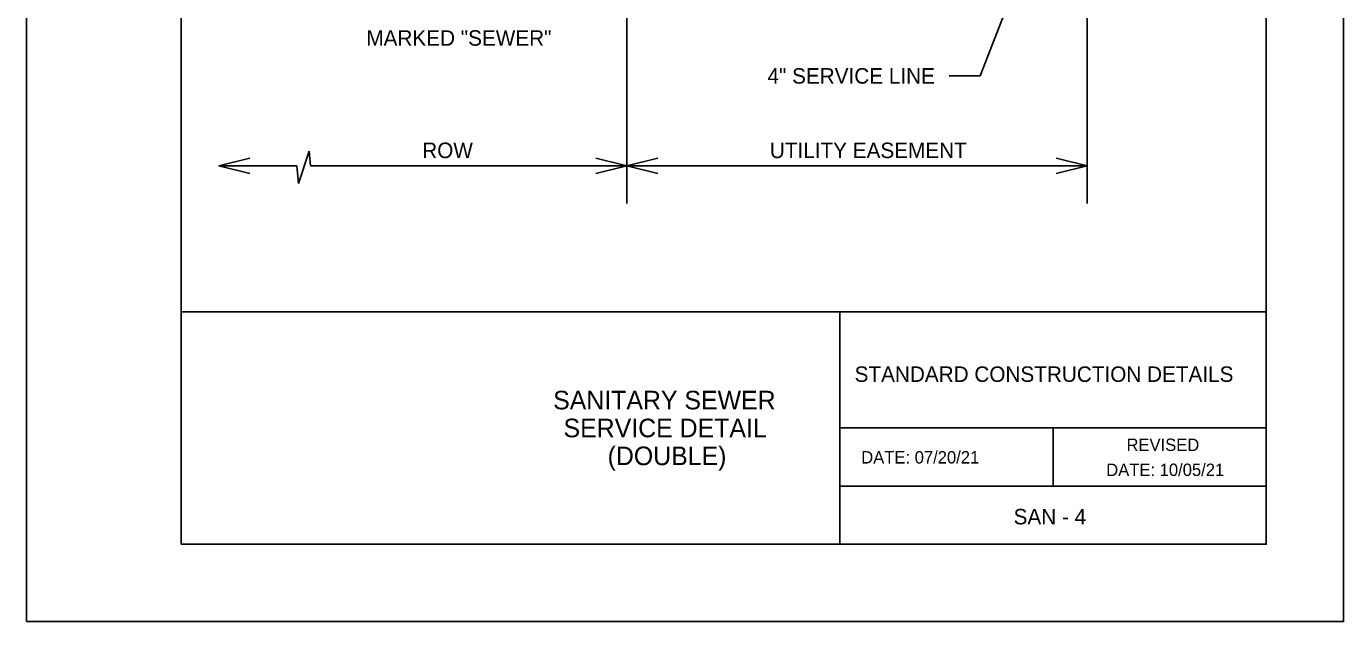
# Model space of a CAD drawing. Extents: x 2082697 to 2082705.5, y 13331283.5 to 13331294.5.
# Drawn here: x 2082696.97 to 2082705.47, y 13331283.54 to 13331287.38 of the extents above; entities that cross this region are included whole.
import ezdxf

# ---------------------------------------------------------------- set-up
doc = ezdxf.new("R2010")
doc.units = 0
for name, color, linetype in [('Detail', 7, 'Continuous'), ('Detail Label', 7, 'Continuous'), ('Non-Print', 7, 'Continuous'), ('Sheet Title Block', 7, 'Continuous')]:
    doc.layers.add(name, color=color, linetype=linetype)

msp = doc.modelspace()

# ---------------------------------------------------------------- linework, layer by layer
at = {"layer": 'Detail'}
for p, q in [((2082700.8416, 13331291.9841), (2082700.8416, 13331286.2342)), ((2082703.8107, 13331291.9841), (2082703.8107, 13331286.2342))]:
    msp.add_line(p, q, dxfattribs=at)
at = {"layer": 'Detail Label'}
for p, q in [((2082703.3111, 13331287.5434), (2082703.1198, 13331287.0578)), ((2082702.9198, 13331287.0578), (2082703.1198, 13331287.0578)), ((2082698.7221, 13331286.3624), (2082698.7918, 13331286.5711)), ((2082698.7918, 13331286.5711), (2082698.8, 13331286.4773)), ((2082698.712, 13331286.4773), (2082698.2091, 13331286.4773)), ((2082698.712, 13331286.4773), (2082698.7221, 13331286.3624)), ((2082700.8416, 13331286.4773), (2082698.8, 13331286.4773)), ((2082703.8107, 13331286.4773), (2082700.8416, 13331286.4773))]:
    msp.add_line(p, q, dxfattribs=at)
for points in [[(2082698.4091, 13331286.4273), (2082698.2091, 13331286.4773), (2082698.4091, 13331286.5273)], [(2082700.6416, 13331286.5273), (2082700.8416, 13331286.4773), (2082700.6416, 13331286.4273)], [(2082701.0416, 13331286.4273), (2082700.8416, 13331286.4773), (2082701.0416, 13331286.5273)], [(2082703.6107, 13331286.5273), (2082703.8107, 13331286.4773), (2082703.6107, 13331286.4273)]]:
    msp.add_lwpolyline(points, dxfattribs=at)
at = {"layer": 'Non-Print'}
msp.add_lwpolyline([(2082696.9663, 13331283.5354), (2082705.4663, 13331283.5354), (2082705.4663, 13331294.5354), (2082696.9663, 13331294.5354)], close=True, dxfattribs=at)
at = {"layer": 'Sheet Title Block'}
for p, q in [((2082702.2163, 13331285.5354), (2082702.2163, 13331284.0354)), ((2082702.2163, 13331284.7854), (2082704.9663, 13331284.7854)), ((2082703.5913, 13331284.7854), (2082703.5913, 13331284.4104)), ((2082702.2163, 13331284.4104), (2082704.9663, 13331284.4104))]:
    msp.add_line(p, q, dxfattribs=at)
for points in [[(2082697.9663, 13331294.0354), (2082704.9663, 13331294.0354), (2082704.9663, 13331285.5354), (2082697.9663, 13331285.5354)], [(2082697.9663, 13331285.5354), (2082704.9663, 13331285.5354), (2082704.9663, 13331284.0354), (2082697.9663, 13331284.0354)]]:
    msp.add_lwpolyline(points, close=True, dxfattribs=at)

# ---------------------------------------------------------------- texts
at = {"layer": 'Detail Label'}
for s, p in [(' MARKED "SEWER" ', (2082699.123, 13331287.2526)), ('4" SERVICE LINE', (2082701.7483, 13331287.0078)), ('ROW', (2082699.5207, 13331286.5273)), ('UTILITY EASEMENT', (2082701.7638, 13331286.5273))]:
    msp.add_text(s, height=0.1, dxfattribs=at).set_placement(p)
at = {"layer": 'Sheet Title Block'}
for s, height, p in [('STANDARD CONSTRUCTION DETAILS', 0.1, (2082702.3108, 13331285.0828)), ('SANITARY SEWER ', 0.12, (2082700.3656, 13331284.9054)), ('SERVICE DETAIL', 0.12, (2082700.4326, 13331284.7254)), ('(DOUBLE)', 0.12, (2082700.7169, 13331284.5454)), ('REVISED', 0.08, (2082704.065, 13331284.6368)), ('DATE: 07/20/21', 0.08, (2082702.3536, 13331284.5561)), (' DATE: 10/05/21', 0.08, (2082703.9046, 13331284.4755)), ('SAN - 4', 0.1, (2082703.3365, 13331284.1631))]:
    msp.add_text(s, height=height, dxfattribs=at).set_placement(p)

doc.saveas('drawing.dxf')
